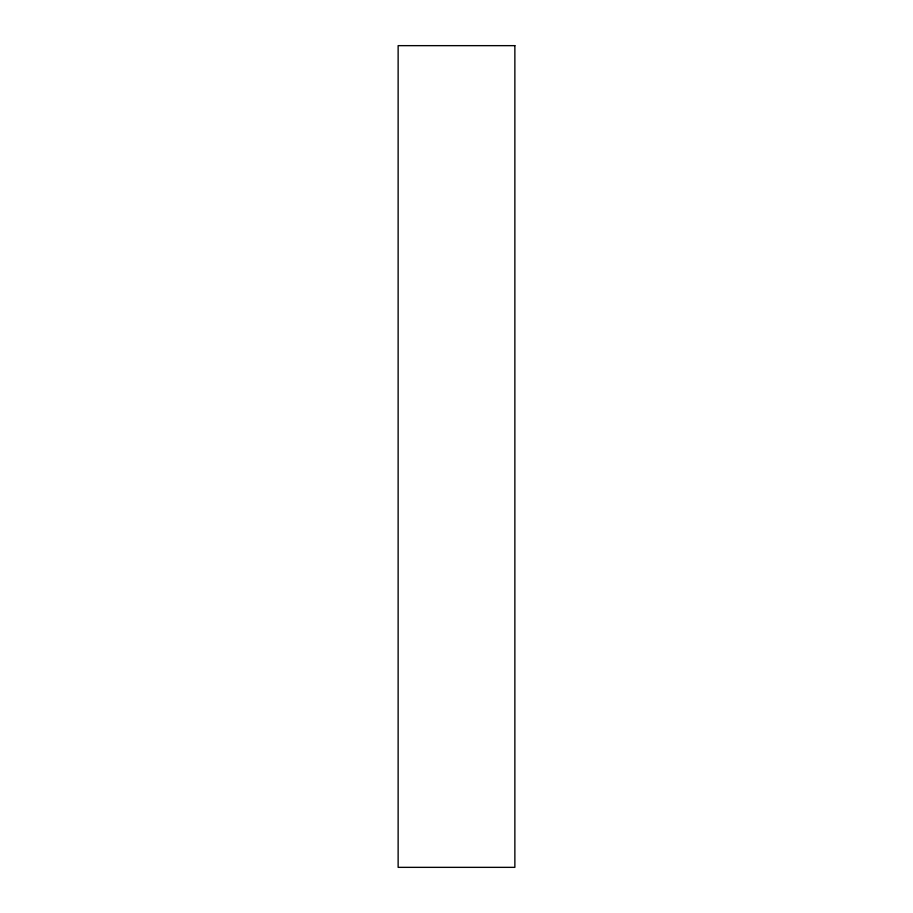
<?xml version="1.0" encoding="UTF-8"?>
<svg xmlns="http://www.w3.org/2000/svg" width="913" height="913" viewBox="0 0 913 913"><rect width="100%" height="100%" fill="white"/><g stroke="black" fill="none" stroke-linecap="round" stroke-linejoin="round"><path stroke-width="1.37" d="M514.864 45.65L398.136 45.65L398.136 867.35L514.864 867.35L514.864 45.65"/></g></svg>
